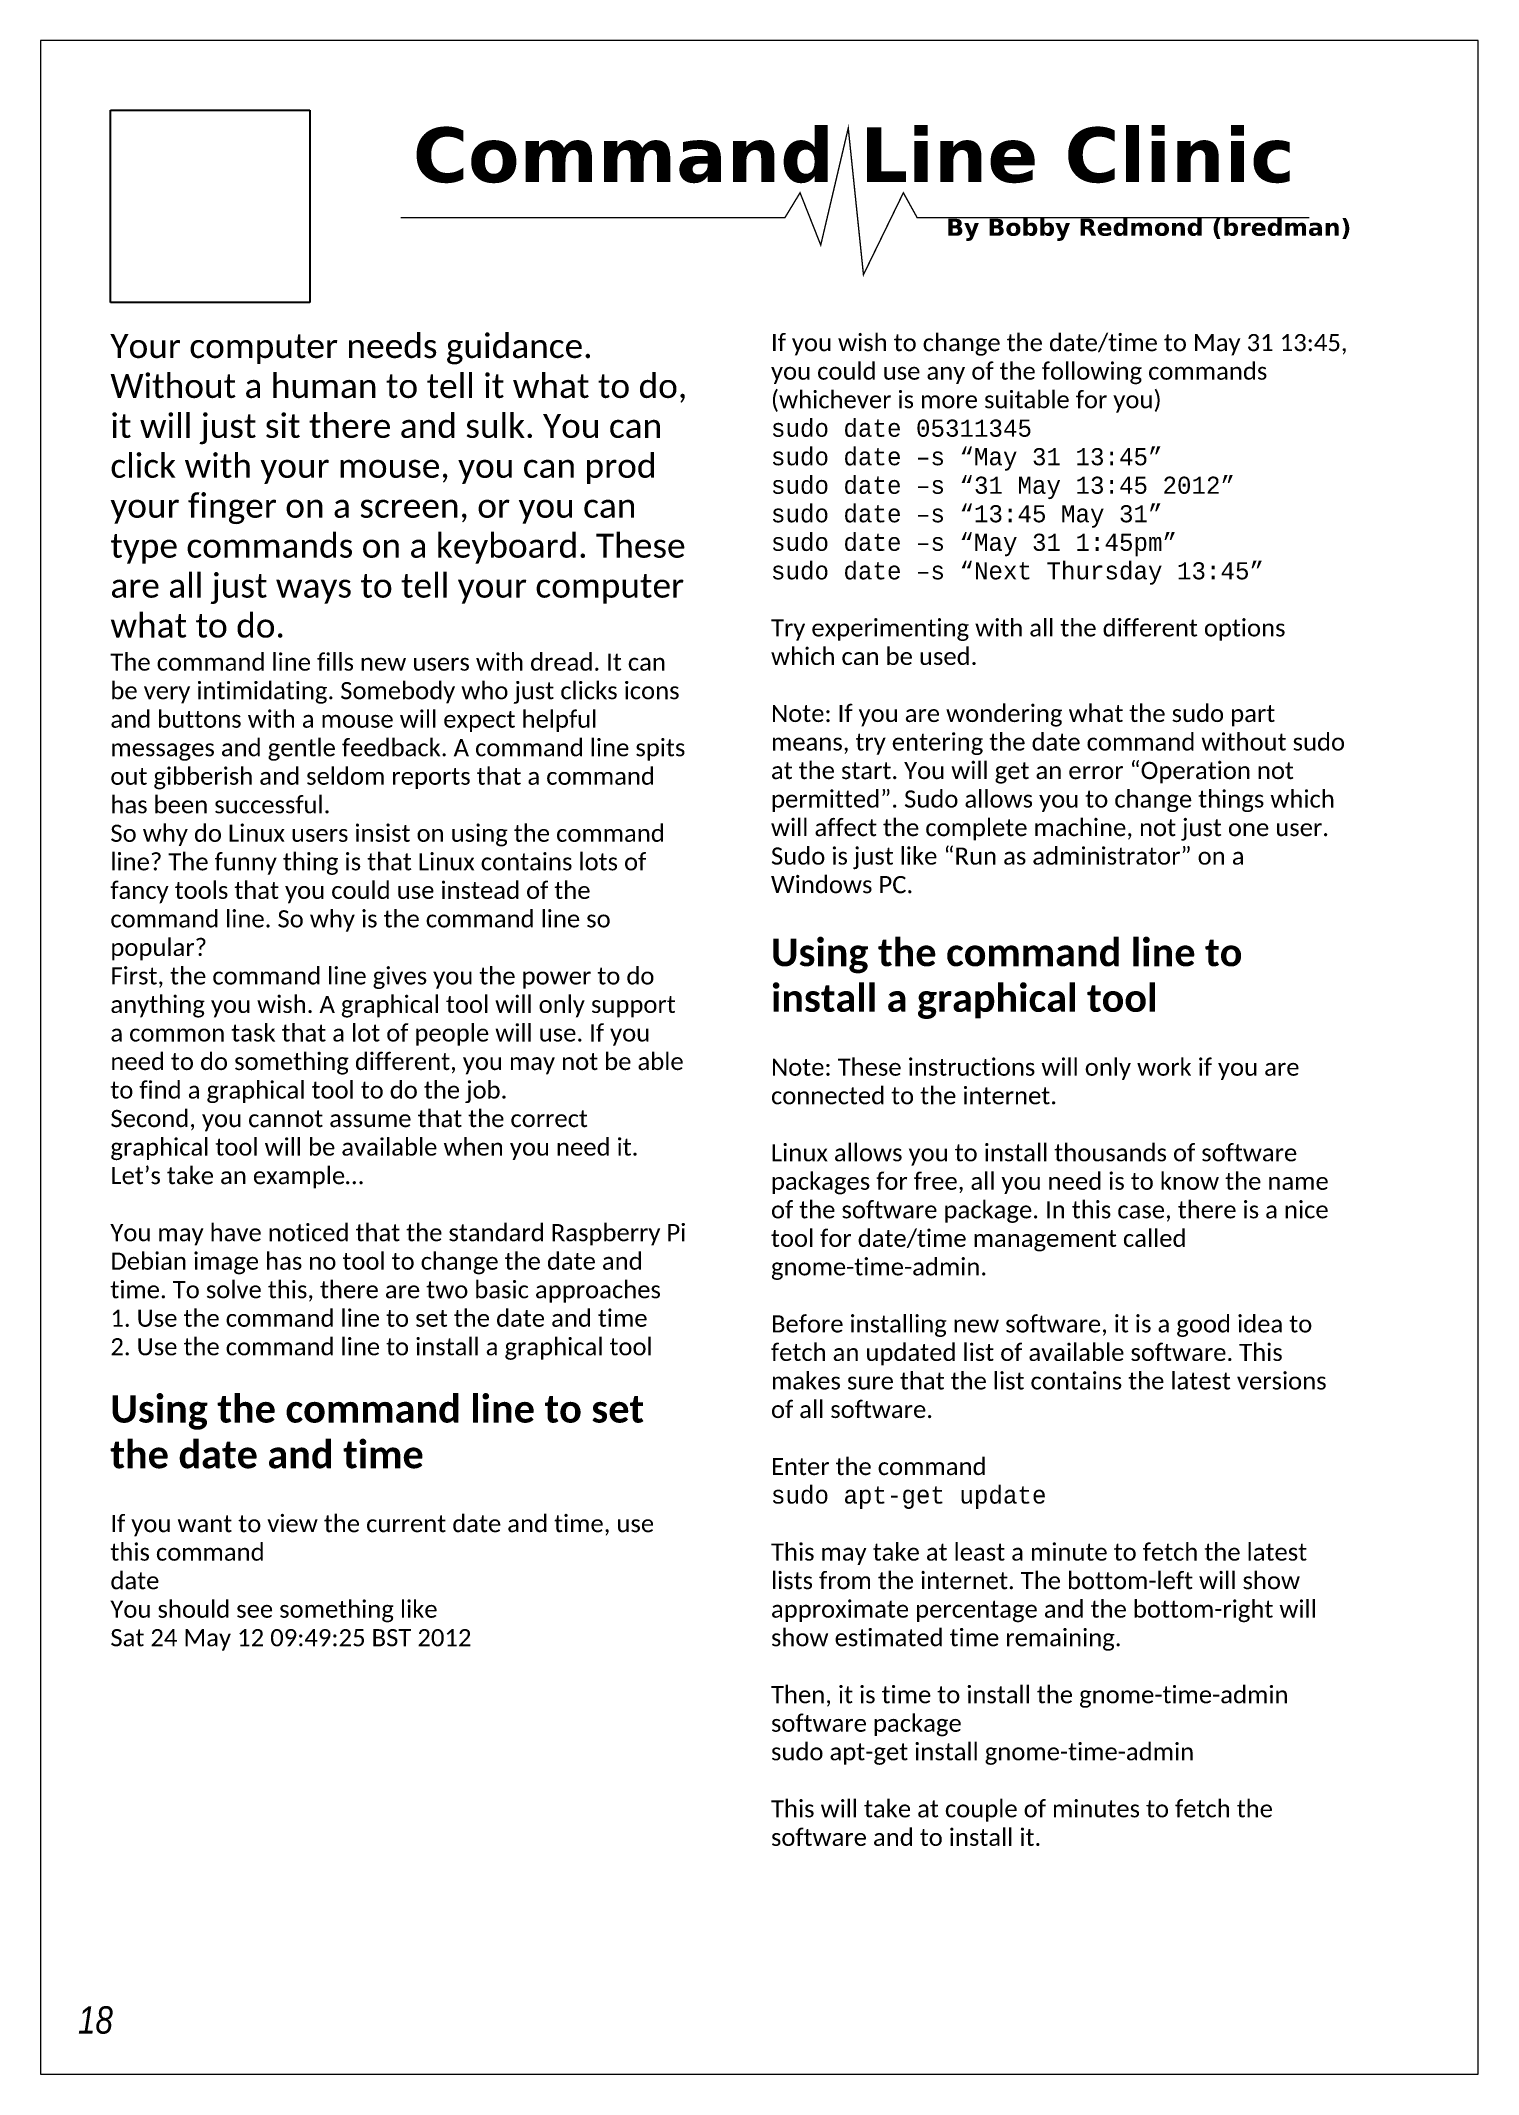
# Paper-space layout 'Page18' of a CAD drawing. Header units: millimetres. Extents: x 202 to 412, y -20 to 277.
# The model-space entities are those that its viewports show. They can reach past a viewport. Long polylines and large blocks are cut down to what shows.
import ezdxf

# ---------------------------------------------------------------- set-up
doc = ezdxf.new("R2010")
doc.units = ezdxf.units.MM
doc.layers.add('Images', color=7, linetype='Continuous')
doc.layers.add('Text', color=7, linetype='Continuous')
doc.styles.get("Standard").update_dxf_attribs({"font": 'arial.ttf'})
picture_1 = doc.add_image_def('image1.jpg', size_in_pixel=(344, 332))

msp = doc.modelspace()

# ---------------------------------------------------------------- linework, layer by layer
at = {"color": 86, "true_color": 0x218a0f, "const_width": 0.2}
msp.add_lwpolyline([(303.25, 584.49), (359.4, 584.49), (361.61, 588.12), (364.63, 580.48), (368.65, 597.57), (370.87, 576.15), (376.7, 588.12), (378.71, 584.49), (436, 584.49)], dxfattribs=at)

# ---------------------------------------------------------------- texts
at = {"layer": 'Images', "insert": (295.99, 597.67), "char_height": 12, "attachment_point": 1}
msp.add_mtext_dynamic_manual_height_columns('\\pi9.0552;{\\fVerdana|b1|i0|c0|p34;\\H0.66667x;\\C95;\\c3970630;Command Line Clinic\\H0.5x;\\P\\pi86.954;\\H0.625x;By Bobby Redmond (bredman)}', width=145.8747, gutter_width=12.5, heights=[0], dxfattribs=at)
at = {"layer": 'Text', "attachment_point": 1}
for s, heights, insert, char_height in [('{\\fCalibri|b0|i0|c0|p34;\\H1.1667x;Your computer needs guidance. Without a human to tell it what to do, it will just sit there and sulk. You can click with your mouse, you can prod your finger on a screen, or you can type commands on a keyboard. These are all just ways to tell your computer what to do.\\H0.85714x; \\P\\H0.83331x;The command line fills new users with dread. It can be very intimidating. Somebody who just clicks icons and buttons with a mouse will expect helpful messages and gentle feedback. A command line spits out gibberish and seldom reports that a command has been successful. \\PSo why do Linux users insist on using the command line? The funny thing is that Linux contains lots of fancy tools that you could use instead of the command line. So why is the command line so popular? \\PFirst, the command line gives you the power to do anything you wish. A graphical tool will only support a common task that a lot of people will use. If you need to do something different, you may not be able to find a graphical tool to do the job. \\P\\C250;\\c3355443;Second, you cannot assume that the correct graphical tool will be available when you need it. Let’s take an example…^J^JYou may have noticed that the standard Raspberry Pi Debian image has no tool to change the date and time. To solve this, there are two basic approaches^J1. Use the command line to set the date and time^J2. Use the command line to install a graphical tool\\P\\P\\fCalibri|b1|i0|c0|p34;\\H1.6x;Using the command line to set the date and time^J\\fCalibri|b0|i0|c0|p34;\\H0.625x;\\PIf you want to view the current date and time, use this command^Jdate^JYou should see something like^JSat 24 May 12 09:49:25 BST 2012}', [242.99], (260.86, 567.48), 3), ('{\\fCalibri|b0|i0|c0|p34;\\H0.83331x;\\C250;\\c3355443;If you wish to change the date/time to May 31 13:45, you could use any of the following commands (whichever is more suitable for you)^J\\fConsolas|b0|i0|c0|p49;sudo date 05311345^Jsudo date –s “May 31 13:45”^Jsudo date –s “31 May 13:45 2012”^Jsudo date –s “13:45 May 31”^Jsudo date –s “May 31 1:45pm”^Jsudo date –s “Next Thursday 13:45”^J\\fCalibri|b0|i0|c0|p34;^JTry experimenting with all the different options which can be used.^J^JNote: If you are wondering what the sudo part means, try entering the date command without sudo at the start. You will get an error “Operation not permitted”. Sudo allows you to change things which will affect the complete machine, not just one user. Sudo is just like “Run as administrator” on a Windows PC.\\P\\H1.2x;\\P\\fCalibri|b1|i0|c0|p34;\\H1.3333x;Using the command line to install a graphical tool^J\\fCalibri|b0|i0|c0|p34;\\H0.62496x;\\PNote: These instructions will only work if you are connected to the internet.^J^JLinux allows you to install thousands of software packages for free, all you need is to know the name of the software package. In this case, there is a nice tool for date/time management called gnome-time-admin.^J^JBefore installing new software, it is a good idea to fetch an updated list of available software. This makes sure that the list contains the latest versions of all software.^J^JEnter the command^J\\fConsolas|b0|i0|c0|p49;sudo apt-get update^J\\fCalibri|b0|i0|c0|p34;^JThis may take at least a minute to fetch the latest lists from the internet. The bottom-left will show approximate percentage and the bottom-right will show estimated time remaining.^J^JThen, it is time to install the gnome-time-admin software package^Jsudo apt-get install gnome-time-admin^J^JThis will take at couple of minutes to fetch the software and to install it.}', [242.54], (357.36, 567.48), 3.00008)]:
    msp.add_mtext_dynamic_manual_height_columns(s, width=84.5, gutter_width=12.5, heights=heights, dxfattribs=dict(at, insert=insert, char_height=char_height))
at = {"layer": 'Text', "color": 255, "insert": (250.86, 323.18), "char_height": 4, "attachment_point": 1}
msp.add_mtext_dynamic_manual_height_columns('\\pi5.2703;{\\fArial Narrow|b0|i1|c0|p34;\\C43;18}', width=9.7232, gutter_width=12.5, heights=[0], dxfattribs=at)

# ---------------------------------------------------------------- pictures from other files: only their frames are drawn
at = {"layer": 'Images'}
image = msp.add_image(picture_1, insert=(260.86, 572.07), size_in_units=(29.13, 28.11), dxfattribs=at)
image.dxf.flags = 7

psp = doc.layouts.new('Page18')

# ---------------------------------------------------------------- viewports
at = {"layer": '0'}
psp.add_viewport(center=(307.4, 128.55), size=(210, 297.096), view_center_point=(355.68, 461.79), view_height=297.104, dxfattribs=at)

doc.saveas('drawing.dxf')
